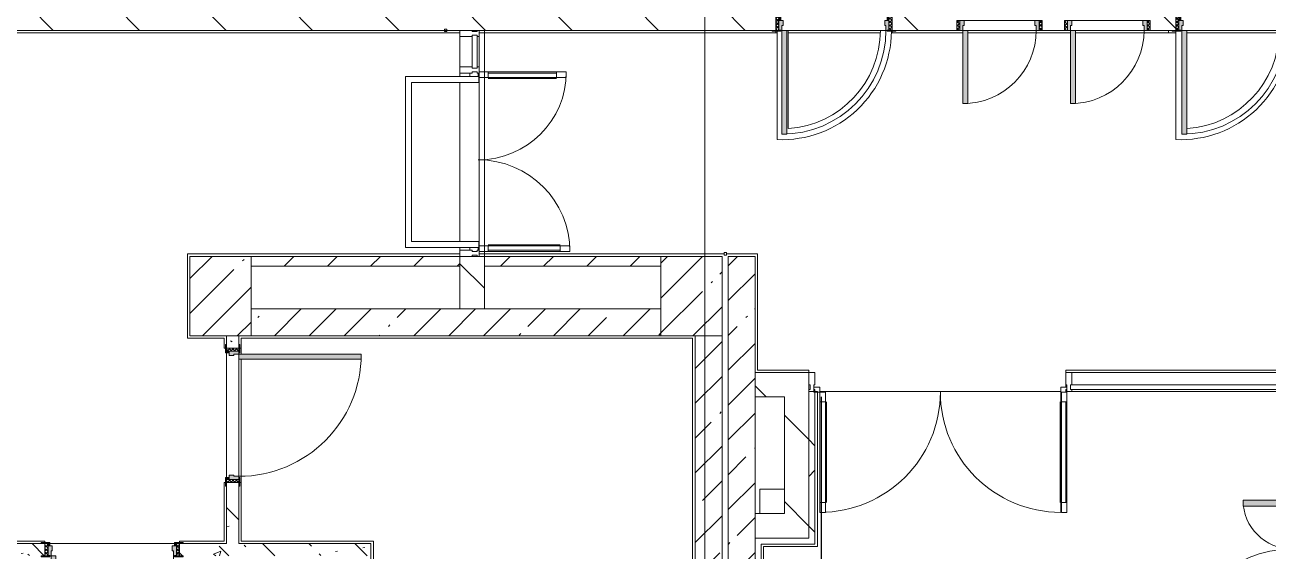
# Model space of a CAD drawing. Header units: millimetres. Extents: x -4185 to 186529, y -8553 to 29097.
# Drawn here: x 138519 to 148684, y 9138 to 13445 of the extents above; entities that cross this region are included whole.
import ezdxf

# ---------------------------------------------------------------- set-up
doc = ezdxf.new("R2010")
doc.units = ezdxf.units.MM
doc.linetypes.add('Осевая', pattern=[3175, 635, -476.25, 1587.5, -476.25])
for name, color, linetype, lineweight in [('A-DETL-2', 7, 'Continuous', 30), ('A-GLAZ-CURT-2', 7, 'Continuous', 5), ('A-GLAZ-CWMG-2', 7, 'Continuous', 5), ('A-WALL', 7, 'Continuous', 9), ('A-WALL-2', 7, 'Continuous', 5), ('I-WALL-3', 7, 'Continuous', 5), ('S-COLS-2', 7, 'Continuous', 5), ('Оси', 7, 'Continuous', 9), ('Оси-2', 7, 'Осевая', 9)]:
    doc.layers.add(name, color=color, linetype=linetype, lineweight=lineweight)
for name, color, linetype, lineweight, true_color in [('A-DETL-GENF-6', 7, 'Continuous', 5, 0xaaaaaa), ('A-DOOR-3', 7, 'Continuous', 5, 0xaaaaaa), ('A-DOOR-4', 7, 'Continuous', 5, 0xe2e2e2), ('A-DOOR-FRAM-2', 7, 'Continuous', 5, 0xe2e2e2), ('A-DOOR-FRAM-3', 7, 'Continuous', 5, 0xaaaaaa), ('A-FLOR-1', 7, 'Continuous', 5, 0xaaaaaa), ('I-WALL-5', 7, 'Continuous', 5, 0x787878)]:
    doc.layers.add(name, color=color, linetype=linetype, lineweight=lineweight, true_color=true_color)
pattern_1 = [(45, (59518.7, 0), (-285.1231, 285.1231), []), (45, (59803.8, 0), (-285.1231, 285.1231), [504.031, -100.806, 16.764, -84.042])]
pattern_2 = [(135, (59518.7, 0), (-353.5534, -353.5534), [])]
pattern_3 = [(135, (59518.7, 0), (-377.1708, -377.1708), [533.4, -88.9, 17.78, -88.9]), (135, (59518.7, 376.94), (-377.1708, -377.1708), []), (50, (59518.7, 0), (637.6445, -55.7866), [66.675, -733.425]), (355, (59518.7, 0), (-123.3494, 668.699), [53.34, -586.74]), (100.451, (59571.8, -4.65), (514.299, 612.908), [56.665, -623.315]), (46.184, (59518.7, 177.8), (948.7764, -147.15), [100.012, -1100.137]), (96.636, (59597.7, 165.5), (830.909, 865.997), [84.998, -934.973]), (351.184, (59518.7, 177.8), (830.918, 865.988), [80.01, -880.11]), (21, (59607.6, 133.35), (530.6506, -357.9283), [66.675, -733.425]), (326, (59607.6, 133.35), (216.308, 644.6585), [53.34, -586.74]), (71.451, (59651.8, 103.5), (746.9596, 286.7243), [56.665, -623.315]), (37.5, (59518.68, 0), (10.81053, 295.9426), [16.764, -562.864, 16.764, -578.866, -588.962]), (37.5, (59518.68, 0), (10.81053, 295.9426), [-1175.258, 16.764, -572.198]), (7.5, (59518.68, 0), (233.8692, 350.6318), [16.764, -322.834, 16.764, -549.529, -224.472]), (7.5, (59518.68, 0), (233.8692, 350.6318), [-905.891, 16.764, -207.708]), (327.5, (59320.43, 0), (474.5678, -20.0513), [16.764, -205.486, 16.764, -676.656, -920.115]), (327.5, (59320.43, 0), (474.5678, -20.0513), [-915.67, 16.764, -903.351]), (317.5, (59231.53, 0), (518.4522, 88.9934), [16.764, -272.161, 16.764, -443.738, -653.415]), (317.5, (59231.53, 0), (518.4522, 88.9934), [-749.427, 16.764, -636.651])]
pattern_4 = [(135, (1751.41, 114.685), (-14.14214, -14.14214), []), (225, (1751.41, 114.685), (14.14214, -14.14214), [])]
pattern_5 = [(45, (-371.384, 114.685), (-14.1421, 14.1421), []), (135, (-371.384, 114.685), (-14.1421, -14.1421), [])]
pattern_6 = [(135, (1951.41, 164.685), (-14.14214, -14.14214), []), (225, (1951.41, 164.685), (14.14214, -14.14214), [])]
pattern_7 = [(45, (-171.384, 164.685), (-14.1421, 14.1421), []), (135, (-171.384, 164.685), (-14.1421, -14.1421), [])]
pattern_8 = [(45, (59518.7, 0), (-353.5534, 353.5534), []), (135, (59518.7, 0), (-353.5534, -353.5534), [])]

# ---------------------------------------------------------------- blocks, each defined once
blk = doc.blocks.new('Системная панель - Стекло - 40мм-22736316-1_10_1_птичка')
at = {"layer": 'A-GLAZ-CURT-2'}
for p, q in [((135, 0), (-135, 0)), ((-135, 0), (-135, -40)), ((135, -40), (135, 0)), ((-135, -40), (135, -40))]:
    blk.add_line(p, q, dxfattribs=at)
blk = doc.blocks.new('Прямоугольный импост - Импост структурный с накладкой - 160мм Темный-32274872-1_10_1_птичка')
at = {"layer": 'A-GLAZ-CWMG-2'}
for p, q in [((82557, 13100), (82557, 13350)), ((82714, 13100), (82714, 13350))]:
    blk.add_line(p, q, dxfattribs=at)
blk = doc.blocks.new('Прямоугольный импост - Импост структурный с накладкой - 160мм Темный-30755840-1_10_1_птичка')
at = {"layer": 'A-GLAZ-CWMG-2'}
for p, q in [((-50, 40), (-50, 140)), ((-50, 140), (0, 140)), ((0, 140), (0, 40)), ((-40, 40), (-50, 40)), ((-50, -17), (-50, 0)), ((-50, 0), (-40, 0)), ((-40, 0), (-40, 40)), ((-10, 40), (-10, 0)), ((0, 40), (-10, 40)), ((-10, 0), (0, 0)), ((0, 0), (0, -17)), ((0, -17), (-50, -17))]:
    blk.add_line(p, q, dxfattribs=at)
blk = doc.blocks.new('Дверь_Витражная_остекление_ - ДВН_CОШ в витраже В-7-32274869-1_10_1_птичка')
at = {"layer": 'A-DETL-GENF-6'}
for p, q in [((-735, 730), (-690, 730)), ((-735, 730), (-735, 17)), ((-690, 730), (-735, 730)), ((-735, 730), (-735, 17)), ((-690, 730), (-690, 14)), ((-690, 14), (-690, 730)), ((735, 760), (690, 760)), ((690, 760), (690, 14)), ((735, 760), (690, 760)), ((690, 760), (690, 14)), ((735, 760), (735, 17)), ((735, 17), (735, 760)), ((-735, 650), (-690, 650)), ((-725, 650), (-725, 90)), ((-681, 650), (-681, 90)), ((681, 680), (681, 90)), ((735, 680), (690, 680)), ((725, 680), (725, 90)), ((-735, 90), (-690, 90)), ((-697, 10), (-725, 10)), ((-725, 10), (-697, 10)), ((-697, 10), (-725, 10)), ((735, 90), (690, 90)), ((702, 10), (725, 10)), ((702, 10), (725, 10)), ((702, 10), (725, 10)), ((-725, -60), (-697, -60)), ((725, -60), (703, -60))]:
    blk.add_line(p, q, dxfattribs=at)
at = {"layer": 'A-DOOR-3'}
for p, q in [((-735, 730), (-735, 17)), ((735, 760), (735, 17))]:
    blk.add_line(p, q, dxfattribs=at)
for centre, radius, start, end in [((-735, 10), 720, 360, 90), ((735, 10), 750, 90, 180)]:
    blk.add_arc(centre, radius, start, end, dxfattribs=at)
blk = doc.blocks.new('Прямоугольный импост - Импост структурный с накладкой - 160мм Темный-30755836-1_10_1_птичка')
at = {"layer": 'A-GLAZ-CWMG-2'}
for p, q in [((-25, 40), (-25, 140)), ((-25, 140), (25, 140)), ((25, 140), (25, 40)), ((-15, 40), (-25, 40)), ((-25, -17), (-25, 0)), ((-25, 0), (-15, 0)), ((-15, 0), (-15, 40)), ((15, 40), (15, 0)), ((25, 40), (15, 40)), ((15, 0), (25, 0)), ((25, 0), (25, -17)), ((25, -17), (-25, -17))]:
    blk.add_line(p, q, dxfattribs=at)
blk = doc.blocks.new('Прямоугольный импост - Импост структурный с накладкой - 160мм Темный-30755843-1_10_1_птичка')
at = {"layer": 'A-GLAZ-CWMG-2'}
for p, q in [((0, 140), (-50, 140)), ((-50, 140), (-50, 40)), ((0, 40), (0, 140)), ((-50, 40), (-40, 40)), ((-40, 0), (-50, 0)), ((-50, 0), (-50, -17)), ((-40, 40), (-40, 0)), ((-10, 0), (-10, 40)), ((-10, 40), (0, 40)), ((0, 0), (-10, 0)), ((0, -17), (0, 0)), ((-50, -17), (0, -17))]:
    blk.add_line(p, q, dxfattribs=at)
blk = doc.blocks.new('110_Дверь_СКБ_1Ст_Внутренняя1 - Д-4 _л_ 1100x2100h_су мгн-33293497-1_10_1_птичка')
at = {"layer": 'A-DOOR-3'}
h = blk.add_hatch(dxfattribs=at)
h.set_pattern_fill('FP_123', color=256, style=0, pattern_type=2)
h.set_pattern_definition(pattern_4)
h.paths.add_polyline_path([(537.5, 50), (537.5, -50), (562.5, -50), (562.5, 50)])
at = {"layer": 'A-DOOR-4'}
h = blk.add_hatch(color=256, dxfattribs=at)
h.paths.add_polyline_path([(537.5, 50), (512.5, 50), (512.5, 10), (502.5, 10), (502.5, -30), (537.5, -30)])
h.paths.add_polyline_path([(-512.5, 50), (-507.1, -30), (-477.5, -30), (-477.5, 10), (-487.5, 10), (-487.5, 50), (-497.5, 50)])
at = {"layer": 'A-DOOR-FRAM-2'}
for points in [[(472.5, 1050), (472.5, 50), (512.5, 50), (512.5, 1050)], [(-506.7, 58), (-567.5, 58), (-567.5, 50), (-497.5, 50), (-497.5, 58)], [(542.5, 58), (522.5, 58), (522.5, 50), (592.5, 50), (592.5, 58), (562.5, 58)], [(-522.3, -50), (-567.5, -50), (-567.5, -58), (-497.5, -58), (-497.5, -50), (-512.5, -50)], [(-497.5, -30), (-512.5, -30), (-512.5, -50), (-497.5, -50)], [(537.5, -30), (522.5, -30), (522.5, -50), (537.5, -50)], [(522.5, -50), (522.5, -58), (592.5, -58), (592.5, -50), (537.5, -50)]]:
    blk.add_hatch(color=256, dxfattribs=at).paths.add_polyline_path(points)
at = {"layer": 'A-DOOR-FRAM-3'}
h = blk.add_hatch(dxfattribs=at)
h.set_pattern_fill('FP_124', color=256, style=0, pattern_type=2)
h.set_pattern_definition(pattern_5)
h.paths.add_polyline_path([(-537.5, 50), (-537.5, -50), (-512.5, -50), (-512.5, 50)])
at = {"layer": 'A-DOOR-3'}
for p, q in [((512.5, 1050), (472.5, 1050)), ((472.5, 1050), (472.5, 50)), ((512.5, 50), (512.5, 1050)), ((472.5, 50), (512.5, 50))]:
    blk.add_line(p, q, dxfattribs=at)
blk.add_arc((512.5, 50), 1000, 90, 180, dxfattribs=at)
at = {"layer": 'A-DOOR-FRAM-3'}
for p, q in [((-497.5, 58), (-567.5, 58)), ((-567.5, 58), (-567.5, 50)), ((-567.5, 50), (-497.5, 50)), ((-512.5, 50), (-537.5, 50)), ((-537.5, 50), (-537.5, -50)), ((-487.5, 50), (-512.5, 50)), ((-512.5, 50), (-512.5, -30)), ((-512.5, -50), (-512.5, 50)), ((-497.5, 50), (-512.5, 50)), ((-512.5, 50), (-512.5, 49)), ((-512.5, 49), (-497.5, 49)), ((-497.5, 50), (-497.5, 58)), ((-497.5, 49), (-497.5, 50)), ((-487.5, 10), (-487.5, 50)), ((-477.5, 10), (-487.5, 10)), ((-477.5, -30), (-477.5, 10)), ((512.5, 10), (502.5, 10)), ((502.5, 10), (502.5, -30)), ((512.5, 50), (512.5, 10)), ((537.5, 50), (512.5, 50)), ((592.5, 58), (522.5, 58)), ((522.5, 58), (522.5, 50)), ((537.5, 50), (522.5, 50)), ((522.5, 50), (522.5, 49)), ((522.5, 50), (592.5, 50)), ((522.5, 49), (537.5, 49)), ((537.5, -30), (537.5, 50)), ((562.5, 50), (537.5, 50)), ((537.5, 50), (537.5, -50)), ((537.5, 49), (537.5, 50)), ((562.5, -50), (562.5, 50)), ((592.5, 50), (592.5, 58)), ((-497.5, -50), (-567.5, -50)), ((-567.5, -50), (-567.5, -58)), ((-567.5, -58), (-497.5, -58)), ((-537.5, -50), (-512.5, -50)), ((-512.5, -30), (-477.5, -30)), ((-497.5, -30), (-512.5, -30)), ((-512.5, -30), (-512.5, -50)), ((-512.5, -50), (-497.5, -50)), ((-497.5, -50), (-497.5, -30)), ((-497.5, -58), (-497.5, -50)), ((502.5, -30), (537.5, -30)), ((537.5, -30), (522.5, -30)), ((522.5, -30), (522.5, -50)), ((522.5, -50), (537.5, -50)), ((592.5, -50), (522.5, -50)), ((522.5, -50), (522.5, -58)), ((522.5, -58), (592.5, -58)), ((537.5, -50), (537.5, -30)), ((537.5, -50), (562.5, -50)), ((592.5, -58), (592.5, -50))]:
    blk.add_line(p, q, dxfattribs=at)
blk = doc.blocks.new('110_Дверь_СКБ_1Ст_Внутренняя1 - Д-8 950x2100h_охрана-V159-1_10_1_птичка')
at = {"layer": 'A-DOOR-3'}
h = blk.add_hatch(dxfattribs=at)
h.set_pattern_fill('FP_112', color=256, style=0, pattern_type=2)
h.set_pattern_definition([(135, (1826.41, 164.685), (-14.14214, -14.14214), []), (225, (1826.41, 164.685), (14.14214, -14.14214), [])])
h.paths.add_polyline_path([(462.5, 100), (462.5, -100), (487.5, -100), (487.5, 100)])
at = {"layer": 'A-DOOR-4'}
h = blk.add_hatch(color=256, dxfattribs=at)
h.paths.add_polyline_path([(462.5, 100), (437.5, 100), (437.5, 60), (427.5, 60), (427.5, 20), (462.5, 20)])
h.paths.add_polyline_path([(-412.5, 100), (-437.5, 100), (-437.5, 20), (-402.5, 20.4), (-402.5, 60), (-412.5, 60)])
at = {"layer": 'A-DOOR-FRAM-2'}
for points in [[(397.5, 950), (397.5, 100), (437.5, 100), (437.5, 950)], [(-422.5, 108), (-492.5, 108), (-492.5, 100), (-422.5, 100)], [(517.5, 108), (447.5, 108), (447.5, 100), (517.5, 100)], [(-437.5, 20), (-437.5, -100), (-422.5, -100), (-422.5, 20)], [(447.5, 20), (447.5, -100), (462.5, -100), (462.5, 20)], [(-492.5, -100), (-492.5, -108), (-422.5, -108), (-422.5, -100), (-462.5, -100)], [(487.5, -100), (447.5, -100), (447.5, -108), (517.5, -108), (517.5, -100), (490.5, -100)]]:
    blk.add_hatch(color=256, dxfattribs=at).paths.add_polyline_path(points)
at = {"layer": 'A-DOOR-FRAM-3'}
h = blk.add_hatch(dxfattribs=at)
h.set_pattern_fill('FP_113', color=256, style=0, pattern_type=2)
h.set_pattern_definition([(45, (-296.384, 164.685), (-14.1421, 14.1421), []), (135, (-296.384, 164.685), (-14.1421, -14.1421), [])])
h.paths.add_polyline_path([(-462.5, 100), (-462.5, -100), (-437.5, -100), (-437.5, 100)])
at = {"layer": 'A-DOOR-3'}
for p, q in [((437.5, 950), (397.5, 950)), ((397.5, 950), (397.5, 100)), ((437.5, 100), (437.5, 950)), ((397.5, 100), (437.5, 100))]:
    blk.add_line(p, q, dxfattribs=at)
blk.add_arc((437.5, 100), 850, 90, 180, dxfattribs=at)
at = {"layer": 'A-DOOR-FRAM-3'}
for p, q in [((-422.5, 108), (-492.5, 108)), ((-492.5, 108), (-492.5, 100)), ((-422.5, 100), (-422.5, 108)), ((517.5, 108), (447.5, 108)), ((447.5, 108), (447.5, 100)), ((517.5, 100), (517.5, 108)), ((-492.5, 100), (-422.5, 100)), ((-437.5, 100), (-462.5, 100)), ((-462.5, 100), (-462.5, -100)), ((-412.5, 100), (-437.5, 100)), ((-437.5, 100), (-437.5, 20)), ((-437.5, -100), (-437.5, 100)), ((-422.5, 100), (-437.5, 100)), ((-437.5, 100), (-437.5, 99)), ((-437.5, 99), (-422.5, 99)), ((-437.5, 20), (-402.5, 20)), ((-422.5, 20), (-437.5, 20)), ((-437.5, 20), (-437.5, -100)), ((-422.5, 99), (-422.5, 100)), ((-422.5, -100), (-422.5, 20)), ((-412.5, 60), (-412.5, 100)), ((-402.5, 60), (-412.5, 60)), ((-402.5, 20), (-402.5, 60)), ((437.5, 60), (427.5, 60)), ((427.5, 60), (427.5, 20)), ((427.5, 20), (462.5, 20)), ((437.5, 100), (437.5, 60)), ((462.5, 100), (437.5, 100)), ((462.5, 100), (447.5, 100)), ((447.5, 100), (447.5, 99)), ((447.5, 100), (517.5, 100)), ((447.5, 99), (462.5, 99)), ((462.5, 20), (447.5, 20)), ((447.5, 20), (447.5, -100)), ((462.5, 20), (462.5, 100)), ((487.5, 100), (462.5, 100)), ((462.5, 100), (462.5, -100)), ((462.5, 99), (462.5, 100)), ((462.5, -100), (462.5, 20)), ((487.5, -100), (487.5, 100)), ((-422.5, -100), (-492.5, -100)), ((-492.5, -100), (-492.5, -108)), ((-462.5, -100), (-437.5, -100)), ((-437.5, -100), (-422.5, -100)), ((-422.5, -108), (-422.5, -100)), ((447.5, -100), (462.5, -100)), ((517.5, -100), (447.5, -100)), ((447.5, -100), (447.5, -108)), ((462.5, -100), (487.5, -100)), ((517.5, -108), (517.5, -100)), ((-492.5, -108), (-422.5, -108)), ((447.5, -108), (517.5, -108))]:
    blk.add_line(p, q, dxfattribs=at)
blk = doc.blocks.new('110_Дверь_СКБ_2Ст - Д-2а_п_ Из коридора на лестницу-32215424-1_10_1_птичка')
at = {"layer": 'A-DOOR-4'}
for points in [[(-638, 229), (-638, 125), (-588, 125), (-588, 1025), (-638, 1025), (-638, 235)], [(612, 125), (662, 131), (662, 525), (612, 525), (612, 134)], [(698, -125), (712, -125), (712, 45), (698, 45), (698, -50)]]:
    blk.add_hatch(color=256, dxfattribs=at).paths.add_polyline_path(points)
h = blk.add_hatch(color=256, dxfattribs=at)
h.paths.add_polyline_path([(-688, 45), (-628, 45), (-628, 75), (-638, 75), (-638, 125), (-688, 120)])
h.paths.add_polyline_path([(652, 57), (658, 45), (712, 45), (712, 125), (662, 125), (662, 75), (652, 75), (652, 65)])
at = {"layer": 'A-DOOR-FRAM-2'}
for points in [[(-742, 125), (-672, 125), (-672, 133), (-742, 133)], [(698, 133), (698, 125), (768, 125), (768, 133), (712, 133)], [(-688, -125), (-672, -125), (-672, 45), (-688, 45)], [(-742, -133), (-672, -133), (-672, -125), (-742, -125)], [(698, -133), (768, -133), (768, -125), (698, -125)]]:
    blk.add_hatch(color=256, dxfattribs=at).paths.add_polyline_path(points)
at = {"layer": 'A-DOOR-3'}
for p, q in [((-638, 1025), (-638, 125)), ((-588, 1025), (-638, 1025)), ((-588, 125), (-588, 1025)), ((662, 525), (612, 525)), ((612, 525), (612, 125)), ((662, 125), (662, 525)), ((-638, 125), (-588, 125)), ((612, 125), (662, 125))]:
    blk.add_line(p, q, dxfattribs=at)
for centre, radius, start, end in [((-638, 125), 900, 0, 90), ((662, 125), 400, 90, 180)]:
    blk.add_arc(centre, radius, start, end, dxfattribs=at)
at = {"layer": 'A-DOOR-FRAM-3'}
for p, q in [((-672, 133), (-742, 133)), ((-742, 133), (-742, 125)), ((-742, 125), (-672, 125)), ((-638, 125), (-688, 125)), ((-688, 125), (-688, 45)), ((-672, 125), (-672, 133)), ((-638, 75), (-638, 125)), ((662, 125), (662, 75)), ((712, 125), (662, 125)), ((768, 133), (698, 133)), ((698, 133), (698, 125)), ((698, 125), (768, 125)), ((712, 45), (712, 125)), ((768, 125), (768, 133)), ((-688, 45), (-628, 45)), ((-672, 45), (-688, 45)), ((-688, 45), (-688, -125)), ((-672, -125), (-672, 45)), ((-628, 75), (-638, 75)), ((-628, 45), (-628, 75)), ((662, 75), (652, 75)), ((652, 75), (652, 45)), ((652, 45), (712, 45)), ((712, 45), (698, 45)), ((698, 45), (698, -125)), ((712, -125), (712, 45)), ((-672, -125), (-742, -125)), ((-742, -125), (-742, -133)), ((-742, -133), (-672, -133)), ((-688, -125), (-672, -125)), ((-672, -133), (-672, -125)), ((698, -125), (712, -125)), ((768, -125), (698, -125)), ((698, -125), (698, -133)), ((698, -133), (768, -133)), ((768, -133), (768, -125))]:
    blk.add_line(p, q, dxfattribs=at)
blk = doc.blocks.new('Дверь_Витражная_остекление_ - ВВ-17 остекление-32475309-1_10_1_птичка')
at = {"layer": 'A-DETL-GENF-6'}
for p, q in [((-940, -20), (-985, -20)), ((-985, -1005), (-985, -20)), ((-940, -20), (-985, -20)), ((-985, -20), (-985, -1005)), ((-985, -100), (-940, -100)), ((-975, -925), (-975, -100)), ((-940, -1005), (-940, -20)), ((-940, -1005), (-940, -20)), ((-931, -925), (-931, -100)), ((981, -925), (981, -100)), ((990, -1005), (990, -20)), ((990, -20), (990, -1005)), ((1035, -100), (990, -100)), ((1025, -925), (1025, -100)), ((1035, -1005), (1035, -20)), ((1035, -1005), (1035, -20)), ((-985, -925), (-940, -925)), ((-985, -1005), (-940, -1005)), ((-985, -1005), (-940, -1005)), ((1035, -925), (990, -925)), ((1035, -1005), (990, -1005)), ((990, -1005), (1035, -1005))]:
    blk.add_line(p, q, dxfattribs=at)
at = {"layer": 'A-DOOR-3'}
for p, q in [((-1035, 20), (-985, 20)), ((-1035, -20), (-1035, 20)), ((-985, 20), (-985, -20)), ((985, 20), (1035, 20)), ((985, -20), (985, 20)), ((1035, 20), (1035, -20)), ((-985, -20), (-1035, -20)), ((-985, -1005), (-985, -20)), ((985, -1005), (985, -20)), ((1035, -20), (985, -20))]:
    blk.add_line(p, q, dxfattribs=at)
for centre, start, end in [((-985, -20), 270, 0), ((985, -20), 180, 270)]:
    blk.add_arc(centre, 985, start, end, dxfattribs=at)
blk = doc.blocks.new('Системная панель - Стекло - 40мм-32474674-1_10_1_птичка')
at = {"layer": 'A-GLAZ-CURT-2'}
h = blk.add_hatch(dxfattribs=at)
h.set_pattern_fill('FP_153', color=256, style=0, pattern_type=2)
h.set_pattern_definition([(45, (-88935, -9960), (-1414.214, 1414.214), [1000, -3000]), (45, (-89935, -10460), (-1414.214, 1414.214), [3000, -1000]), (45, (-87935, -10960), (-1414.214, 1414.214), [1000, -3000])])
h.paths.add_polyline_path([(885, 0), (885, 40), (-885, 40), (-885, 0), (875, 0)])
for p, q in [((885, 40), (-885, 40)), ((-885, 40), (-885, 0)), ((-885, 0), (885, 0)), ((885, 0), (885, 40))]:
    blk.add_line(p, q, dxfattribs=at)
blk = doc.blocks.new('Прямоугольный импост - Импост структурный с накладкой - 160мм Темный-32475581-1_10_1_птичка')
at = {"layer": 'A-GLAZ-CWMG-2'}
for p, q in [((89310, 10600), (87560, 10600)), ((89250, 10443), (87560, 10443))]:
    blk.add_line(p, q, dxfattribs=at)
blk = doc.blocks.new('Прямоугольный импост - Импост структурный с накладкой - 160мм Темный-V194-1_10_1_птичка')
at = {"layer": 'A-GLAZ-CWMG-2'}
for p, q in [((-25, 0), (-25, 17)), ((-25, 17), (25, 17)), ((-15, 0), (-25, 0)), ((-15, -40), (-15, 0)), ((25, 0), (15, 0)), ((15, 0), (15, -40)), ((25, 17), (25, 0)), ((-25, -140), (-25, -40)), ((-25, -40), (-15, -40)), ((15, -40), (25, -40)), ((25, -40), (25, -140)), ((25, -140), (-25, -140))]:
    blk.add_line(p, q, dxfattribs=at)
blk = doc.blocks.new('Прямоугольный импост - Импост структурный с накладкой - 160мм Темный-32348142-1_10_1_птичка')
at = {"layer": 'A-GLAZ-CWMG-2'}
for p, q in [((0, 17), (-50, 17)), ((-50, 17), (-50, 0)), ((-50, 0), (-40, 0)), ((-40, 0), (-40, -40)), ((-10, -40), (-10, 0)), ((-10, 0), (0, 0)), ((0, 0), (0, 17)), ((-40, -40), (-50, -40)), ((-50, -40), (-50, -140)), ((0, -40), (-10, -40)), ((0, -140), (0, -40)), ((-50, -140), (0, -140))]:
    blk.add_line(p, q, dxfattribs=at)
blk = doc.blocks.new('110_Дверь_СКБ_1Ст_Внутренняя1 - Д-4 _п_ 1100x2100h_су мгн 2-33304581-1_10_1_птичка')
at = {"layer": 'A-DOOR-3'}
h = blk.add_hatch(dxfattribs=at)
h.set_pattern_fill('FP_123', color=256, style=0, pattern_type=2)
h.set_pattern_definition(pattern_4)
h.paths.add_polyline_path([(537.5, 50), (537.5, -50), (562.5, -50), (562.5, 50)])
at = {"layer": 'A-DOOR-4'}
h = blk.add_hatch(color=256, dxfattribs=at)
h.paths.add_polyline_path([(537.5, 50), (512.5, 50), (512.5, 10), (502.5, 10), (502.5, -30), (537.5, -30), (537.5, 28.8)])
h.paths.add_polyline_path([(-487.5, 50), (-512.5, 50), (-512.5, -30), (-477.5, -30), (-477.5, 10), (-487.5, 10)])
at = {"layer": 'A-DOOR-FRAM-2'}
for points in [[(-487.5, 1050), (-487.5, 50), (-447.5, 50), (-447.5, 1050)], [(-567.5, 58), (-567.5, 50), (-497.5, 50), (-497.5, 58), (-561.1, 58)], [(530.1, 58), (522.5, 58), (522.5, 50), (592.5, 50), (592.5, 58), (537.5, 58)], [(-497.5, -50), (-567.5, -50), (-567.5, -58), (-497.5, -58)], [(-497.5, -30), (-512.5, -30), (-512.5, -50), (-497.5, -50)], [(537.5, -30), (522.5, -30), (522.5, -50), (537.5, -50)], [(522.5, -50), (522.5, -58), (592.5, -58), (592.5, -50), (537.5, -50)]]:
    blk.add_hatch(color=256, dxfattribs=at).paths.add_polyline_path(points)
at = {"layer": 'A-DOOR-FRAM-3'}
h = blk.add_hatch(dxfattribs=at)
h.set_pattern_fill('FP_124', color=256, style=0, pattern_type=2)
h.set_pattern_definition(pattern_5)
h.paths.add_polyline_path([(-512.5, 50), (-537.5, 50), (-537.5, -50), (-512.5, -50), (-512.5, -41.8)])
at = {"layer": 'A-DOOR-3'}
for p, q in [((-487.5, 1050), (-487.5, 50)), ((-447.5, 1050), (-487.5, 1050)), ((-447.5, 50), (-447.5, 1050)), ((-487.5, 50), (-447.5, 50))]:
    blk.add_line(p, q, dxfattribs=at)
blk.add_arc((-487.5, 50), 1000, 360, 90, dxfattribs=at)
at = {"layer": 'A-DOOR-FRAM-3'}
for p, q in [((-497.5, 58), (-567.5, 58)), ((-567.5, 58), (-567.5, 50)), ((-567.5, 50), (-497.5, 50)), ((-512.5, 50), (-537.5, 50)), ((-537.5, 50), (-537.5, -50)), ((-487.5, 50), (-512.5, 50)), ((-512.5, 50), (-512.5, -30)), ((-512.5, -50), (-512.5, 50)), ((-497.5, 50), (-512.5, 50)), ((-512.5, 50), (-512.5, 49)), ((-512.5, 49), (-497.5, 49)), ((-497.5, 50), (-497.5, 58)), ((-497.5, 49), (-497.5, 50)), ((-487.5, 10), (-487.5, 50)), ((-477.5, 10), (-487.5, 10)), ((-477.5, -30), (-477.5, 10)), ((512.5, 10), (502.5, 10)), ((502.5, 10), (502.5, -30)), ((512.5, 50), (512.5, 10)), ((537.5, 50), (512.5, 50)), ((592.5, 58), (522.5, 58)), ((522.5, 58), (522.5, 50)), ((537.5, 50), (522.5, 50)), ((522.5, 50), (522.5, 49)), ((522.5, 50), (592.5, 50)), ((522.5, 49), (537.5, 49)), ((537.5, -30), (537.5, 50)), ((562.5, 50), (537.5, 50)), ((537.5, 50), (537.5, -50)), ((537.5, 49), (537.5, 50)), ((562.5, -50), (562.5, 50)), ((592.5, 50), (592.5, 58)), ((-497.5, -50), (-567.5, -50)), ((-567.5, -50), (-567.5, -58)), ((-567.5, -58), (-497.5, -58)), ((-537.5, -50), (-512.5, -50)), ((-512.5, -30), (-477.5, -30)), ((-497.5, -30), (-512.5, -30)), ((-512.5, -30), (-512.5, -50)), ((-512.5, -50), (-497.5, -50)), ((-497.5, -50), (-497.5, -30)), ((-497.5, -58), (-497.5, -50)), ((502.5, -30), (537.5, -30)), ((537.5, -30), (522.5, -30)), ((522.5, -30), (522.5, -50)), ((522.5, -50), (537.5, -50)), ((592.5, -50), (522.5, -50)), ((522.5, -50), (522.5, -58)), ((522.5, -58), (592.5, -58)), ((537.5, -50), (537.5, -30)), ((537.5, -50), (562.5, -50)), ((592.5, -58), (592.5, -50))]:
    blk.add_line(p, q, dxfattribs=at)
blk = doc.blocks.new('110_Дверь_СКБ_1Ст - д-18 700x2100h_Технический шкаф ЭОМ и СС-V217-1_10_1_птичка')
at = {"layer": 'A-DOOR-3'}
h = blk.add_hatch(dxfattribs=at)
h.set_pattern_fill('FP_174', color=256, style=0, pattern_type=2)
h.set_pattern_definition(pattern_6)
h.paths.add_polyline_path([(337, 100), (337, 20), (362, 20), (362, 100)])
at = {"layer": 'A-DOOR-4'}
h = blk.add_hatch(color=256, dxfattribs=at)
h.paths.add_polyline_path([(322, 100), (312, 100), (312, 60), (302, 60), (302, 20), (337, 20), (337, 100)])
h.paths.add_polyline_path([(-298, 100), (-313, 100), (-313, 20), (-278, 20), (-278, 60), (-288, 60), (-288, 100)])
at = {"layer": 'A-DOOR-FRAM-2'}
blk.add_hatch(color=256, dxfattribs=at).paths.add_polyline_path([(272, 700), (272, 100), (312, 100), (312, 700), (281, 700)])
at = {"layer": 'A-DOOR-FRAM-3'}
h = blk.add_hatch(dxfattribs=at)
h.set_pattern_fill('FP_175', color=256, style=0, pattern_type=2)
h.set_pattern_definition(pattern_7)
h.paths.add_polyline_path([(-338, 100), (-338, 20), (-313, 20), (-313, 100)])
at = {"layer": 'A-DOOR-3'}
for p, q in [((312, 700), (272, 700)), ((272, 700), (272, 100)), ((312, 100), (312, 700)), ((272, 100), (312, 100))]:
    blk.add_line(p, q, dxfattribs=at)
blk.add_arc((312, 100), 600, 90, 180, dxfattribs=at)
at = {"layer": 'A-DOOR-FRAM-3'}
for p, q in [((-313, 100), (-338, 100)), ((-338, 100), (-338, 20)), ((-338, 20), (-313, 20)), ((-288, 100), (-313, 100)), ((-313, 100), (-313, 20)), ((-313, 20), (-313, 100)), ((-313, 20), (-278, 20)), ((-288, 60), (-288, 100)), ((-288, 100), (272, 100)), ((-278, 60), (-288, 60)), ((-278, 20), (-278, 60)), ((302, 20), (-278, 20)), ((312, 60), (302, 60)), ((302, 60), (302, 20)), ((302, 20), (337, 20)), ((312, 100), (312, 60)), ((337, 100), (312, 100)), ((337, 20), (337, 100)), ((362, 100), (337, 100)), ((337, 100), (337, 20)), ((337, 20), (362, 20)), ((362, 20), (362, 100))]:
    blk.add_line(p, q, dxfattribs=at)
blk = doc.blocks.new('110_Дверь_СКБ_1Ст - д-18 700x2100h_Технический шкаф ЭОМ и СС-23257539-1_10_1_птичка')
at = {"layer": 'A-DOOR-3'}
h = blk.add_hatch(dxfattribs=at)
h.set_pattern_fill('FP_174', color=256, style=0, pattern_type=2)
h.set_pattern_definition(pattern_6)
h.paths.add_polyline_path([(337, 100), (337, 20), (362, 20), (362, 100)])
at = {"layer": 'A-DOOR-4'}
h = blk.add_hatch(color=256, dxfattribs=at)
h.paths.add_polyline_path([(-288, 100), (-313, 100), (-313, 20), (-278, 20), (-278, 60), (-288, 60)])
h.paths.add_polyline_path([(312, 100), (312, 60), (302, 60), (302, 20), (337, 20), (337, 100), (322, 100)])
at = {"layer": 'A-DOOR-FRAM-2'}
blk.add_hatch(color=256, dxfattribs=at).paths.add_polyline_path([(312, 700), (272, 700), (272, 100), (312, 100), (312, 156)])
at = {"layer": 'A-DOOR-FRAM-3'}
h = blk.add_hatch(dxfattribs=at)
h.set_pattern_fill('FP_175', color=256, style=0, pattern_type=2)
h.set_pattern_definition(pattern_7)
h.paths.add_polyline_path([(-338, 100), (-338, 20), (-313, 20), (-313, 100)])
at = {"layer": 'A-DOOR-3'}
for p, q in [((312, 700), (272, 700)), ((272, 700), (272, 100)), ((312, 100), (312, 700)), ((272, 100), (312, 100))]:
    blk.add_line(p, q, dxfattribs=at)
blk.add_arc((312, 100), 600, 90, 180, dxfattribs=at)
at = {"layer": 'A-DOOR-FRAM-3'}
for p, q in [((-313, 100), (-338, 100)), ((-338, 100), (-338, 20)), ((-338, 20), (-313, 20)), ((-288, 100), (-313, 100)), ((-313, 100), (-313, 20)), ((-313, 20), (-313, 100)), ((-313, 20), (-278, 20)), ((-288, 60), (-288, 100)), ((-288, 100), (272, 100)), ((-278, 60), (-288, 60)), ((-278, 20), (-278, 60)), ((302, 20), (-278, 20)), ((312, 60), (302, 60)), ((302, 60), (302, 20)), ((302, 20), (337, 20)), ((312, 100), (312, 60)), ((337, 100), (312, 100)), ((337, 20), (337, 100)), ((362, 100), (337, 100)), ((337, 100), (337, 20)), ((337, 20), (362, 20)), ((362, 20), (362, 100))]:
    blk.add_line(p, q, dxfattribs=at)
blk = doc.blocks.new('BSC_Колонна _Прямоугольная - 650х500-V240-1_10_1_птичка')
at = {"layer": 'S-COLS-2'}
h = blk.add_hatch(dxfattribs=at)
h.set_pattern_fill('FP_195', color=256, style=0, pattern_type=2)
h.set_pattern_definition([(135, (11225, -80600), (-285.1231, -285.1231), []), (135, (11225, -80314.88), (-285.1231, -285.1231), [504.031, -100.806, 16.764, -84.042])])
h.paths.add_polyline_path([(325, -89), (325, 250), (-325, 250), (-325, -250), (325, -250)])
for p, q in [((325, 250), (-325, 250)), ((-325, 250), (-325, -250)), ((325, -250), (325, 250)), ((-325, -250), (325, -250))]:
    blk.add_line(p, q, dxfattribs=at)

msp = doc.modelspace()

# ---------------------------------------------------------------- hatches: boundary and pattern name
at = {"layer": 'I-WALL-3'}
h = msp.add_hatch(dxfattribs=at)
h.set_pattern_fill('FP_108', color=256, style=0, pattern_type=2)
h.set_pattern_definition(pattern_2)
h.paths.add_polyline_path([(135614.7, 13400), (144218.7, 13400), (144218.7, 13600), (128168.7, 13600), (128168.7, 13400), (134682.4, 13400)])
h = msp.add_hatch(dxfattribs=at)
h.set_pattern_fill('FP_108', color=256, style=0, pattern_type=2)
h.set_pattern_definition(pattern_2)
h.paths.add_polyline_path([(144628.7, 13400), (144658.7, 13400), (144658.7, 13600), (144218.7, 13600), (144218.7, 13400), (144558.7, 13400)])
h.paths.add_polyline_path([(145608.7, 13400), (146137.1, 13400), (146137.1, 13600), (145608.7, 13600)])
h.paths.add_polyline_path([(147718.7, 13400), (147928.7, 13400), (147928.7, 13600), (147718.7, 13600), (147718.7, 13480)])
h.paths.add_polyline_path([(147018.7, 13400), (147018.7, 13600), (146837.1, 13600), (146837.1, 13400), (146968.7, 13400)])
h = msp.add_hatch(dxfattribs=at)
h.set_pattern_fill('FP_107', color=256, style=0, pattern_type=2)
h.set_pattern_definition([(45, (59518.68, 0), (-176.7767, 176.7767), [])])
h.paths.add_polyline_path([(142275.7, 11470), (143718.7, 11470), (143718.7, 11550), (142275.7, 11550)])
h.paths.add_polyline_path([(140368.7, 11470), (142075.7, 11470), (142075.7, 11550), (140368.7, 11550)])
h = msp.add_hatch(dxfattribs=at)
h.set_pattern_fill('FP_108', color=256, style=0, pattern_type=2)
h.set_pattern_definition(pattern_2)
h.paths.add_polyline_path([(142275.7, 11120), (142275.7, 11550), (142075.7, 11550), (142075.7, 11120), (142232.7, 11120)])
h = msp.add_hatch(dxfattribs=at)
h.set_pattern_fill('FP_90', color=256, style=0, pattern_type=2)
h.set_pattern_definition(pattern_1)
h.paths.add_polyline_path([(144488.7, 7650), (144488.7, 11550), (144268.7, 11550), (144268.7, 7650)])
h = msp.add_hatch(dxfattribs=at)
h.set_pattern_fill('FP_90', color=256, style=0, pattern_type=2)
h.set_pattern_definition(pattern_1)
h.paths.add_polyline_path([(140402.9, 10900), (143718.7, 10900), (143718.7, 11120), (140368.7, 11120), (140368.7, 10900)])
h = msp.add_hatch(dxfattribs=at)
h.set_pattern_fill('FP_90', color=256, style=0, pattern_type=2)
h.set_pattern_definition(pattern_1)
h.paths.add_polyline_path([(144218.7, 4050), (144218.7, 10900), (143998.7, 10900), (143998.7, 4050)])
h = msp.add_hatch(dxfattribs=at)
h.set_pattern_fill('FP_108', color=256, style=0, pattern_type=2)
h.set_pattern_definition(pattern_2)
h.paths.add_polyline_path([(144728.7, 10400), (144928.7, 10400), (144928.7, 10600), (144488.7, 10600), (144488.7, 10400), (144719.4, 10400)])
h = msp.add_hatch(dxfattribs=at)
h.set_pattern_fill('FP_108', color=256, style=0, pattern_type=2)
h.set_pattern_definition(pattern_2)
h.paths.add_polyline_path([(144728.7, 9245), (144928.7, 9245), (144928.7, 10400), (144728.7, 10400), (144728.7, 9269.3)])
h = msp.add_hatch(dxfattribs=at)
h.set_pattern_fill('FP_109', color=256, style=0, pattern_type=2)
h.set_pattern_definition(pattern_8)
h.paths.add_polyline_path([(144928.7, 9195), (144978.7, 9195), (144978.7, 10443), (144928.7, 10443), (144928.7, 9245)])
h = msp.add_hatch(dxfattribs=at)
h.set_pattern_fill('FP_109', color=256, style=0, pattern_type=2)
h.set_pattern_definition(pattern_8)
h.paths.add_polyline_path([(144538.7, 7520), (144538.7, 9195), (144488.7, 9195), (144488.7, 7520)])
at = {"layer": 'I-WALL-5'}
h = msp.add_hatch(dxfattribs=at)
h.set_pattern_fill('FP_120', color=256, style=0, pattern_type=2)
h.set_pattern_definition(pattern_3)
h.paths.add_polyline_path([(140259.3, 9200), (140268.7, 9200), (140268.7, 9700), (140168.7, 9700), (140168.7, 9200)])
h.paths.add_polyline_path([(140259.3, 10800), (140268.7, 10800), (140268.7, 10900), (140168.7, 10900), (140168.7, 10800)])
h = msp.add_hatch(dxfattribs=at)
h.set_pattern_fill('FP_120', color=256, style=0, pattern_type=2)
h.set_pattern_definition(pattern_3)
h.paths.add_polyline_path([(138639.2, 9100), (138683.7, 9100), (138683.7, 9200), (138376.7, 9200), (138376.7, 9100), (138619.2, 9100)])
h.paths.add_polyline_path([(135468.7, 9100), (135498.7, 9100), (135498.7, 9200), (135218.7, 9200), (135218.7, 9100), (135238.7, 9100)])
h.paths.add_polyline_path([(140259.3, 9100), (141348.7, 9100), (141348.7, 9200), (139783.7, 9200), (139783.7, 9100), (140148.7, 9100)])
h.paths.add_polyline_path([(136448.7, 9100), (137276.7, 9100), (137276.7, 9200), (136448.7, 9200)])
at = {"layer": 'S-COLS-2'}
h = msp.add_hatch(dxfattribs=at)
h.set_pattern_fill('FP_90', color=256, style=0, pattern_type=2)
h.set_pattern_definition(pattern_1)
h.paths.add_polyline_path([(143718.7, 10900), (144218.7, 10900), (144218.7, 11550), (143718.7, 11550), (143718.7, 10994)])

# ---------------------------------------------------------------- linework, layer by layer
at = {"layer": 'A-DETL-2'}
msp.add_line((145028.7, 10400), (145028.7, 6300), dxfattribs=at)
at = {"layer": 'A-FLOR-1'}
for p, q in [((142075.7, 13380), (136818.5, 13380)), ((144669.7, 13380), (142232.7, 13380)), ((144658.7, 13392), (144658.7, 13380)), ((144669.7, 13392), (144669.7, 12505.8)), ((144759.7, 13400), (144748.7, 13400)), ((144759.7, 12596.6), (144759.7, 13400)), ((144759.7, 13380), (145512.4, 13380)), ((145558.7, 13400), (145513.7, 13400)), ((146187.1, 13380), (145602.5, 13380)), ((145608.7, 13380), (145608.7, 13392)), ((147068.7, 13380), (146227.1, 13380)), ((147929.7, 13380), (147108.7, 13380)), ((147868.7, 13400), (147868.7, 13380)), ((147929.7, 13392), (147929.7, 12505.8)), ((148019.7, 12596.6), (148019.7, 13400)), ((148019.7, 13380), (148772.4, 13380)), ((141630, 13022.4), (141630, 11622.4)), ((142230, 13022.4), (141630, 13022.4)), ((142230, 12972.4), (142230, 13022.4)), ((142232.7, 11600), (142232.7, 13050)), ((141680, 11672.4), (141680, 12972.4)), ((141680, 12972.4), (142230, 12972.4)), ((141630, 11622.4), (142230, 11622.4)), ((142230, 11672.4), (141680, 11672.4)), ((142230, 11622.4), (142230, 11672.4)), ((139848.7, 10880), (139848.7, 11570)), ((139848.7, 11570), (142075.7, 11570)), ((142232.7, 11570), (144235.7, 11570)), ((144255.7, 11570), (144508.7, 11570)), ((144508.7, 11570), (144508.7, 10620)), ((140148.7, 10880), (139848.7, 10880)), ((140148.7, 10800), (140148.7, 10880)), ((143978.7, 10880), (140288.7, 10880)), ((140288.7, 10880), (140288.7, 10750)), ((143978.7, 4070), (143978.7, 10880)), ((140160.7, 10800), (140148.7, 10800)), ((140288.7, 10800), (140276.7, 10800)), ((140288.7, 10710), (140288.7, 9220)), ((144508.7, 10620), (144928.7, 10620)), ((144928.7, 10620), (144928.7, 10600)), ((147028.7, 10600), (147028.7, 10620)), ((147028.7, 10620), (149553.7, 10620)), ((147028.7, 10480), (147028.7, 10500)), ((146988.7, 10443), (145018.7, 10443)), ((140148.7, 9220), (140148.7, 9700)), ((140148.7, 9700), (140160.7, 9700)), ((140276.7, 9700), (140288.7, 9700)), ((144528.7, 9445), (144528.7, 9645)), ((144528.7, 9645), (144728.7, 9645)), ((138376.7, 9220), (138683.7, 9220)), ((138683.7, 9220), (138683.7, 9208)), ((139783.7, 9208), (139783.7, 9220)), ((139783.7, 9220), (140148.7, 9220)), ((140288.7, 9220), (141368.7, 9220)), ((141368.7, 9220), (141368.7, 3790))]:
    msp.add_line(p, q, dxfattribs=at)
for centre, radius, start, end in [((144708.7, 13400), 895, 267.50529, 359.48672), ((144708.7, 13400), 805, 273.63543, 0), ((147968.7, 13400), 895, 267.50529, 359.48672), ((147968.7, 13400), 805, 273.63543, 0)]:
    msp.add_arc(centre, radius, start, end, dxfattribs=at)
at = {"layer": 'A-WALL'}
for p, q in [((142075.7, 11470), (142075.7, 11550)), ((142275.7, 11550), (142275.7, 11470)), ((142075.7, 11120), (142275.7, 11120)), ((144488.7, 10600), (144488.7, 10400)), ((144928.7, 10400), (144928.7, 10443)), ((144978.7, 9195), (144978.7, 10443)), ((144488.7, 9445), (144488.7, 9245)), ((144538.7, 9195), (144978.7, 9195)), ((144538.7, 7520), (144538.7, 9195))]:
    msp.add_line(p, q, dxfattribs=at)
at = {"layer": 'A-WALL-2'}
for p, q in [((141968.7, 13410), (141948.7, 13410)), ((141948.7, 13410), (141948.7, 13390)), ((141948.7, 13390), (141968.7, 13390)), ((141968.7, 13390), (141968.7, 13410)), ((144255.7, 11581), (144235.7, 11581)), ((144235.7, 11581), (144235.7, 11561)), ((144235.7, 11561), (144255.7, 11561)), ((144255.7, 11561), (144255.7, 11581))]:
    msp.add_line(p, q, dxfattribs=at)
at = {"layer": 'I-WALL-3'}
for p, q in [((136798.5, 13400), (144628.7, 13400)), ((142275.7, 13400), (142275.7, 11550)), ((145513.7, 13400), (144759.7, 13400)), ((145638.7, 13400), (146137.1, 13400)), ((146837.1, 13400), (147018.7, 13400)), ((147718.7, 13400), (147898.7, 13400)), ((148773.7, 13400), (148019.7, 13400)), ((142075.7, 13022.4), (142075.7, 13050)), ((142075.7, 11672.4), (142075.7, 12972.4)), ((142075.7, 11600), (142075.7, 11622.4)), ((142075.7, 11550), (140368.7, 11550)), ((142275.7, 11550), (142075.7, 11550)), ((143718.7, 11550), (142275.7, 11550)), ((143718.7, 11470), (143718.7, 11550)), ((144268.7, 11550), (144268.7, 7650)), ((144488.7, 11550), (144268.7, 11550)), ((144488.7, 10600), (144488.7, 11550)), ((140368.7, 11470), (142075.7, 11470)), ((142075.7, 11470), (142075.7, 11120)), ((142275.7, 11120), (142275.7, 11470)), ((142275.7, 11470), (143718.7, 11470)), ((142075.7, 11120), (140368.7, 11120)), ((143718.7, 11120), (142275.7, 11120)), ((143718.7, 10900), (143718.7, 11120)), ((140168.7, 10900), (140168.7, 10830)), ((140268.7, 10830), (140268.7, 10900)), ((140368.7, 10900), (143718.7, 10900)), ((143998.7, 10900), (143998.7, 4050)), ((144218.7, 10900), (143998.7, 10900)), ((144218.7, 4050), (144218.7, 10900)), ((140168.7, 9740), (140168.7, 10760)), ((140268.7, 10710), (140268.7, 9750)), ((144928.7, 10600), (144488.7, 10600)), ((144928.7, 10443), (144928.7, 10600)), ((144488.7, 9445), (144488.7, 10400)), ((144488.7, 10400), (144728.7, 10400)), ((144728.7, 10400), (144728.7, 9445)), ((144998.7, 10443), (144928.7, 10443)), ((144928.7, 9245), (144928.7, 10400)), ((144998.7, 9175), (144998.7, 10443)), ((140168.7, 9670), (140168.7, 9200)), ((140268.7, 9200), (140268.7, 9670)), ((144728.7, 9445), (144488.7, 9445)), ((138653.7, 9200), (138406.7, 9200)), ((138723.7, 9200), (139743.7, 9200)), ((140168.7, 9200), (139813.7, 9200)), ((141348.7, 9200), (140268.7, 9200)), ((141348.7, 3750), (141348.7, 9200)), ((144488.7, 9245), (144928.7, 9245)), ((144488.7, 9245), (144488.7, 7520)), ((144558.7, 9175), (144998.7, 9175)), ((144558.7, 7520), (144558.7, 9175))]:
    msp.add_line(p, q, dxfattribs=at)
at = {"layer": 'S-COLS-2'}
for p, q in [((144218.7, 11550), (143718.7, 11550)), ((143718.7, 11550), (143718.7, 10900)), ((144218.7, 10900), (144218.7, 11550)), ((143718.7, 10900), (144218.7, 10900))]:
    msp.add_line(p, q, dxfattribs=at)
at = {"layer": 'Оси'}
for p, q in [((144078.7, 10029.8), (144078.7, 21915.1)), ((144078.7, -1906.3), (144078.7, 9979))]:
    msp.add_line(p, q, dxfattribs=at)
at = {"layer": 'Оси-2'}
msp.add_line((144078.7, 9979), (144078.7, 10029.8), dxfattribs=at)

# ---------------------------------------------------------------- block references
at = {"layer": 'A-DOOR-3'}
for name, p, rotation in [('110_Дверь_СКБ_1Ст_Внутренняя1 - Д-8 950x2100h_охрана-V159-1_10_1_птичка', (145146.2, 13500), 180), ('110_Дверь_СКБ_1Ст_Внутренняя1 - Д-8 950x2100h_охрана-V159-1_10_1_птичка', (148416.2, 13500), 180), ('110_Дверь_СКБ_1Ст - д-18 700x2100h_Технический шкаф ЭОМ и СС-V217-1_10_1_птичка', (146499.6, 13500), 180), ('110_Дверь_СКБ_1Ст - д-18 700x2100h_Технический шкаф ЭОМ и СС-23257539-1_10_1_птичка', (147381.2, 13500), 180), ('Дверь_Витражная_остекление_ - ДВН_CОШ в витраже В-7-32274869-1_10_1_птичка', (142215.7, 12325), 269.9999999999999), ('110_Дверь_СКБ_1Ст_Внутренняя1 - Д-4 _п_ 1100x2100h_су мгн 2-33304581-1_10_1_птичка', (140218.7, 10262.5), 269.9999999999998), ('110_Дверь_СКБ_2Ст - Д-2а_п_ Из коридора на лестницу-32215424-1_10_1_птичка', (149003.7, 8893.6), 90), ('110_Дверь_СКБ_1Ст_Внутренняя1 - Д-4 _л_ 1100x2100h_су мгн-33293497-1_10_1_птичка', (139246.2, 9150), 180)]:
    msp.add_blockref(name, p, dxfattribs=dict(at, rotation=rotation))
msp.add_blockref('Дверь_Витражная_остекление_ - ВВ-17 остекление-32475309-1_10_1_птичка', (146003.7, 10460), dxfattribs=at)
at = {"layer": 'A-GLAZ-CURT-2', "rotation": 269.9999999999999}
msp.add_blockref('Системная панель - Стекло - 40мм-22736316-1_10_1_птичка', (142215.7, 13225), dxfattribs=at)
at = {"layer": 'A-GLAZ-CURT-2'}
msp.add_blockref('Системная панель - Стекло - 40мм-32474674-1_10_1_птичка', (147953.7, 10460), dxfattribs=at)
at = {"layer": 'A-GLAZ-CWMG-2'}
for name, p, rotation in [('Прямоугольный импост - Импост структурный с накладкой - 160мм Темный-30755843-1_10_1_птичка', (142215.7, 13400), 89.99999999999993), ('Прямоугольный импост - Импост структурный с накладкой - 160мм Темный-32348142-1_10_1_птичка', (144928.7, 10460), 180)]:
    msp.add_blockref(name, p, dxfattribs=dict(at, rotation=rotation))
for name in ['Прямоугольный импост - Импост структурный с накладкой - 160мм Темный-32274872-1_10_1_птичка', 'Прямоугольный импост - Импост структурный с накладкой - 160мм Темный-32475581-1_10_1_птичка']:
    msp.add_blockref(name, (59518.7, 0), dxfattribs=at)
at = {"layer": 'A-GLAZ-CWMG-2', "extrusion": (0, 0, -1)}
for name, p, rotation in [('Прямоугольный импост - Импост структурный с накладкой - 160мм Темный-30755836-1_10_1_птичка', (-142215.7, 13075), 270.0000000000001), ('Прямоугольный импост - Импост структурный с накладкой - 160мм Темный-30755840-1_10_1_птичка', (-142215.7, 11550), 270.0000000000001), ('Прямоугольный импост - Импост структурный с накладкой - 160мм Темный-V194-1_10_1_птичка', (-147053.7, 10460), 180)]:
    msp.add_blockref(name, p, dxfattribs=dict(at, rotation=rotation))
at = {"layer": 'S-COLS-2', "rotation": 270.0000000000007}
msp.add_blockref('BSC_Колонна _Прямоугольная - 650х500-V240-1_10_1_птичка', (140118.7, 11225), dxfattribs=at)

doc.saveas('drawing.dxf')
